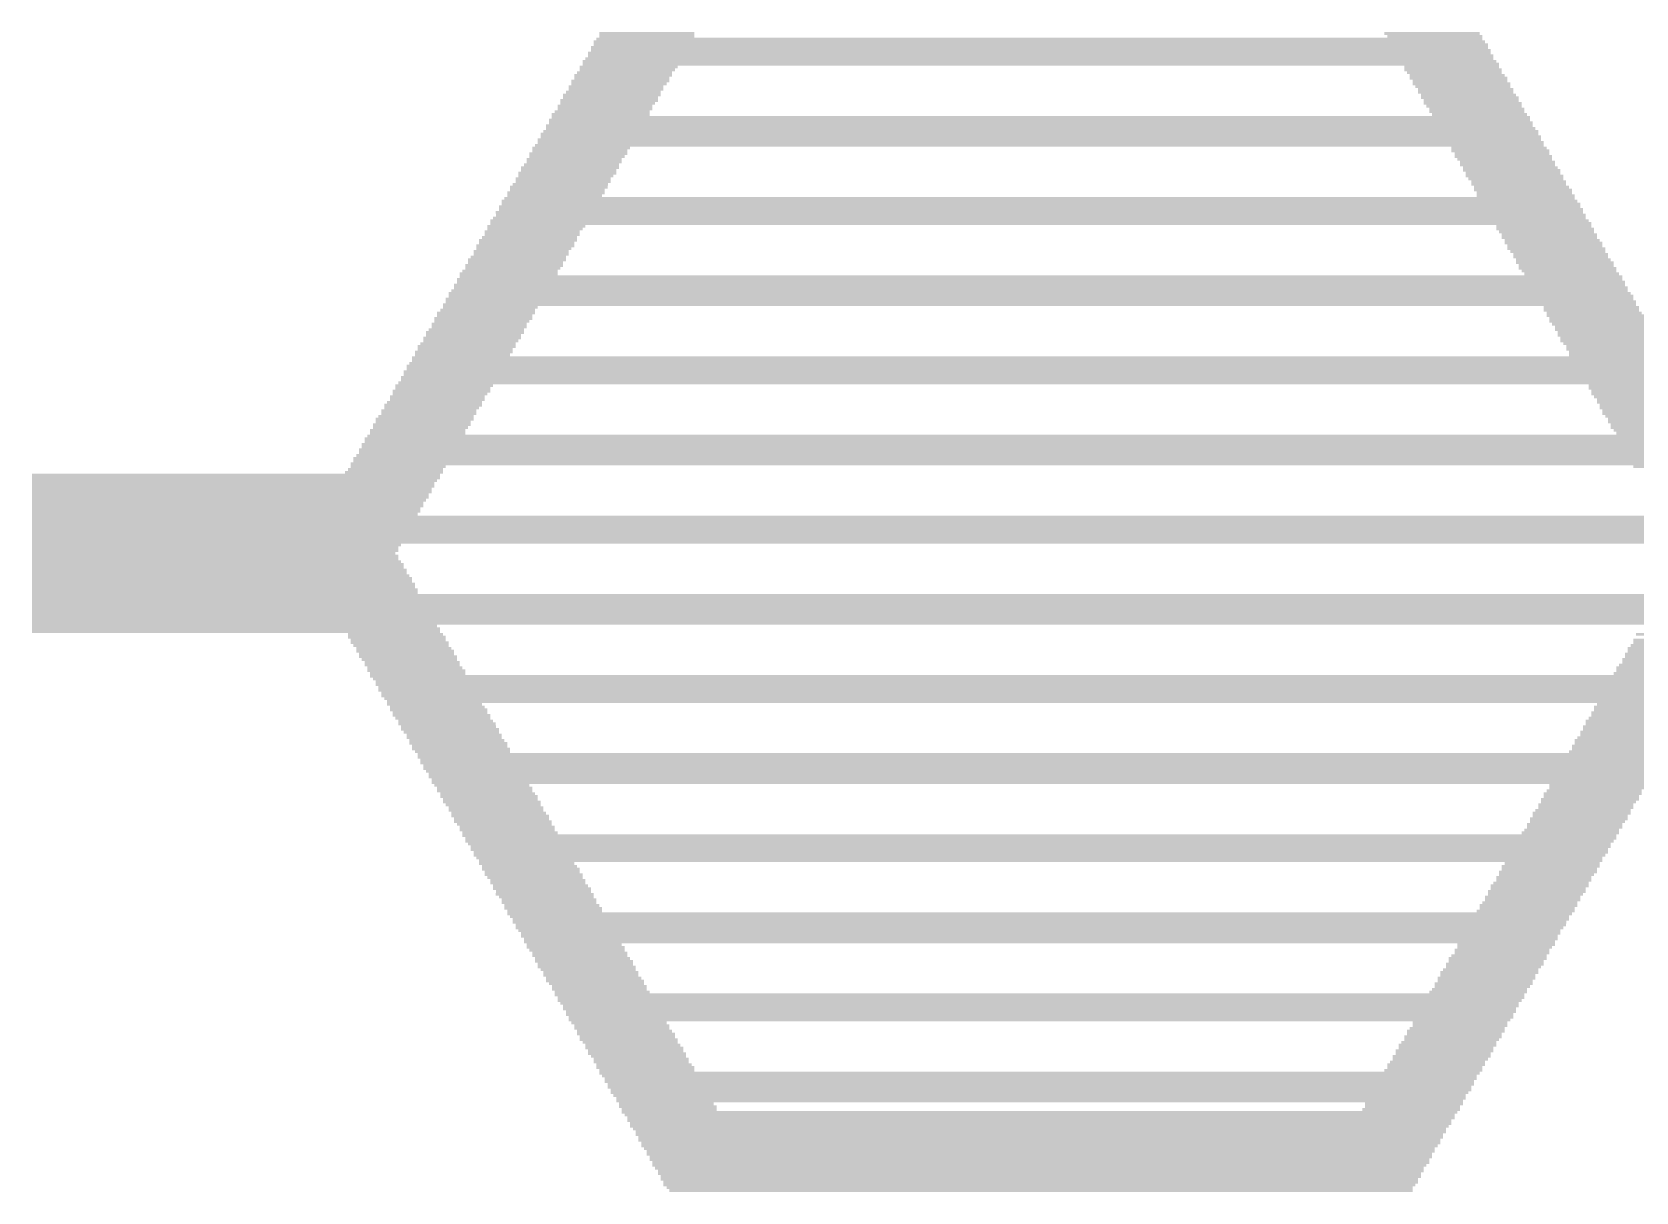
# Model space of a CAD drawing. Extents: x -51 to 50, y -27 to 29.
# Drawn here: x -50.79 to -38.64, y -6.32 to 2.47 of the extents above; entities that cross this region are included whole.
import ezdxf

# ---------------------------------------------------------------- set-up
doc = ezdxf.new("R2010")
doc.units = 0
doc.layers.add('201', color=6, linetype='CONTINUOUS')

# ---------------------------------------------------------------- blocks, each defined once
blk = doc.blocks.new('RECT')
blk.add_solid([(-0.5, -0.5), (0.5, -0.5), (-0.5, 0.5), (0.5, 0.5)])

msp = doc.modelspace()

# ---------------------------------------------------------------- block references
at = {"layer": '201', "rotation": 180}
for p, xscale, yscale in [((-46.1328, 2.4553), 0.7188, 0.0211), ((-46.1328, 2.4342), 0.7188, 0.0211), ((-40.1853, 2.4553), 0.7214, 0.0211), ((-40.1638, 2.4342), 0.7188, 0.0211), ((-43.1597, 2.3072), 6.8377, 0.0211), ((-43.1483, 2.3283), 6.8148, 0.0211), ((-43.1584, 2.3495), 6.7945, 0.0213), ((-43.1597, 2.3918), 6.7513, 0.0211), ((-43.1483, 2.3707), 6.7742, 0.0211), ((-43.1597, 2.413), 6.7107, 0.0213), ((-46.2712, 2.2013), 0.7417, 0.0211), ((-46.2813, 2.1802), 0.7214, 0.0211), ((-43.1483, 2.2225), 6.9418, 0.0213), ((-43.1584, 2.2437), 6.9215, 0.0211), ((-43.1597, 2.2648), 6.8783, 0.0211), ((-43.1495, 2.286), 6.858, 0.0213), ((-40.0368, 2.2013), 0.7188, 0.0211), ((-40.0266, 2.1802), 0.7391, 0.0211), ((-46.3347, 2.0955), 0.7417, 0.0213), ((-46.3448, 2.0743), 0.7214, 0.0211), ((-46.3233, 2.1167), 0.7188, 0.0211), ((-46.3131, 2.1378), 0.7391, 0.0211), ((-46.3029, 2.159), 0.7188, 0.0213), ((-40.0164, 2.159), 0.7188, 0.0213), ((-39.9948, 2.1378), 0.7214, 0.0211), ((-39.9847, 2.1167), 0.7417, 0.0211), ((-39.9733, 2.0955), 0.7188, 0.0213), ((-39.9631, 2.0743), 0.7391, 0.0211), ((-46.4185, 1.9473), 0.7417, 0.0211), ((-46.3982, 1.9897), 0.7417, 0.0211), ((-46.4083, 1.9685), 0.7214, 0.0213), ((-46.3867, 2.0108), 0.7188, 0.0211), ((-46.3664, 2.0532), 0.7188, 0.0211), ((-46.3664, 2.032), 0.7188, 0.0213), ((-39.9529, 2.0532), 0.7188, 0.0211), ((-39.9313, 2.032), 0.7214, 0.0213), ((-39.9313, 2.0108), 0.7214, 0.0211), ((-39.9098, 1.9897), 0.7188, 0.0211), ((-39.8996, 1.9685), 0.7391, 0.0213), ((-39.8894, 1.9473), 0.7188, 0.0211), ((-43.1483, 1.8203), 7.4092, 0.0211), ((-46.482, 1.8415), 0.7417, 0.0213), ((-46.4718, 1.8627), 0.7214, 0.0211), ((-46.4503, 1.905), 0.7188, 0.0213), ((-46.4503, 1.8838), 0.7188, 0.0211), ((-46.4299, 1.9262), 0.7188, 0.0211), ((-39.878, 1.9262), 0.7417, 0.0211), ((-39.8678, 1.905), 0.7214, 0.0213), ((-39.8463, 1.8838), 0.7188, 0.0211), ((-39.8463, 1.8627), 0.7188, 0.0211), ((-39.8259, 1.8415), 0.7188, 0.0213), ((-43.1584, 1.6933), 7.5565, 0.0211), ((-43.1483, 1.7145), 7.5362, 0.0213), ((-43.1597, 1.7568), 7.4727, 0.0211), ((-43.1495, 1.7357), 7.493, 0.0211), ((-43.1584, 1.7992), 7.4295, 0.0211), ((-43.1483, 1.778), 7.4498, 0.0213), ((-46.6306, 1.5875), 0.7391, 0.0213), ((-43.1597, 1.6087), 7.6403, 0.0211), ((-43.1597, 1.651), 7.5997, 0.0213), ((-43.1495, 1.6298), 7.62, 0.0211), ((-43.1483, 1.6722), 7.5768, 0.0211), ((-39.6773, 1.5875), 0.7214, 0.0213), ((-46.7043, 1.4605), 0.7188, 0.0213), ((-46.6839, 1.5028), 0.7188, 0.0211), ((-46.6839, 1.4817), 0.7188, 0.0211), ((-46.6522, 1.5452), 0.7417, 0.0211), ((-46.6623, 1.524), 0.7214, 0.0213), ((-46.6408, 1.5663), 0.7188, 0.0211), ((-39.6672, 1.5663), 0.7417, 0.0211), ((-39.6558, 1.5452), 0.7188, 0.0211), ((-39.6456, 1.524), 0.7391, 0.0213), ((-39.6354, 1.5028), 0.7188, 0.0211), ((-39.6138, 1.4817), 0.7214, 0.0211), ((-39.6138, 1.4605), 0.7214, 0.0213), ((-46.7677, 1.3547), 0.7188, 0.0211), ((-46.7677, 1.3335), 0.7188, 0.0213), ((-46.736, 1.397), 0.7417, 0.0213), ((-46.7474, 1.3758), 0.7188, 0.0211), ((-46.7157, 1.4393), 0.7417, 0.0211), ((-46.7258, 1.4182), 0.7214, 0.0211), ((-39.5922, 1.4393), 0.7188, 0.0211), ((-39.5821, 1.4182), 0.7391, 0.0211), ((-39.5719, 1.397), 0.7188, 0.0213), ((-39.5605, 1.3758), 0.7417, 0.0211), ((-39.5503, 1.3547), 0.7214, 0.0211), ((-39.5288, 1.3335), 0.7188, 0.0213), ((-43.1597, 1.2065), 8.1077, 0.0213), ((-46.8313, 1.2277), 0.7188, 0.0211), ((-46.8211, 1.2488), 0.7391, 0.0211), ((-46.7995, 1.2912), 0.7417, 0.0211), ((-46.8109, 1.27), 0.7188, 0.0213), ((-46.7893, 1.3123), 0.7214, 0.0211), ((-39.5288, 1.3123), 0.7188, 0.0211), ((-39.5084, 1.2912), 0.7188, 0.0211), ((-39.497, 1.27), 0.7417, 0.0213), ((-39.4868, 1.2488), 0.7214, 0.0211), ((-39.4767, 1.2277), 0.7417, 0.0211), ((-43.1597, 1.1007), 8.2347, 0.0211), ((-43.1584, 1.143), 8.1915, 0.0213), ((-43.1483, 1.1218), 8.2118, 0.0211), ((-43.1597, 1.1853), 8.1483, 0.0211), ((-43.1483, 1.1642), 8.1712, 0.0211), ((-46.9697, 0.9948), 0.7417, 0.0211), ((-46.9798, 0.9737), 0.7214, 0.0211), ((-43.1584, 1.0372), 8.3185, 0.0211), ((-43.1483, 1.016), 8.3388, 0.0213), ((-43.1597, 1.0583), 8.2753, 0.0211), ((-43.1495, 1.0795), 8.255, 0.0213), ((-39.3383, 0.9948), 0.7188, 0.0211), ((-39.3281, 0.9737), 0.7391, 0.0211), ((-47.0535, 0.8467), 0.7417, 0.0211), ((-47.0332, 0.889), 0.7417, 0.0213), ((-47.0433, 0.8678), 0.7214, 0.0211), ((-47.0218, 0.9102), 0.7188, 0.0211), ((-47.0014, 0.9525), 0.7188, 0.0213), ((-47.0014, 0.9313), 0.7188, 0.0211), ((-39.3179, 0.9525), 0.7188, 0.0213), ((-39.2963, 0.9313), 0.7214, 0.0211), ((-39.2963, 0.9102), 0.7214, 0.0211), ((-39.2748, 0.889), 0.7188, 0.0213), ((-39.2646, 0.8678), 0.7391, 0.0211), ((-39.2544, 0.8467), 0.7188, 0.0211), ((-47.117, 0.7408), 0.7417, 0.0211), ((-47.1284, 0.7197), 0.7188, 0.0211), ((-47.1068, 0.762), 0.7214, 0.0213), ((-47.0853, 0.8043), 0.7188, 0.0211), ((-47.0853, 0.7832), 0.7188, 0.0211), ((-47.0649, 0.8255), 0.7188, 0.0213), ((-39.243, 0.8255), 0.7417, 0.0213), ((-39.2328, 0.8043), 0.7214, 0.0211), ((-39.2112, 0.7832), 0.7188, 0.0211), ((-39.2112, 0.762), 0.7188, 0.0213), ((-39.1909, 0.7408), 0.7188, 0.0211), ((-39.1795, 0.7197), 0.7417, 0.0211), ((-43.1483, 0.6138), 8.8062, 0.0211), ((-47.1805, 0.635), 0.7417, 0.0213), ((-47.1703, 0.6562), 0.7214, 0.0211), ((-47.1386, 0.6985), 0.7391, 0.0213), ((-47.1487, 0.6773), 0.7188, 0.0211), ((-39.1693, 0.6985), 0.7214, 0.0213), ((-39.1592, 0.6773), 0.7417, 0.0211), ((-39.1478, 0.6562), 0.7188, 0.0211), ((-39.1274, 0.635), 0.7188, 0.0213), ((-43.1584, 0.4868), 8.9535, 0.0211), ((-43.1597, 0.508), 8.9103, 0.0213), ((-43.1597, 0.5503), 8.8697, 0.0211), ((-43.1495, 0.5292), 8.89, 0.0211), ((-43.1483, 0.5715), 8.8468, 0.0213), ((-43.1584, 0.5927), 8.8265, 0.0211), ((-47.3392, 0.3598), 0.7188, 0.0211), ((-43.1597, 0.4022), 9.0373, 0.0211), ((-47.3189, 0.381), 0.7188, 0.0213), ((-43.1597, 0.4445), 8.9967, 0.0213), ((-43.1495, 0.4233), 9.017, 0.0211), ((-43.1483, 0.4657), 8.9738, 0.0211), ((-38.9788, 0.381), 0.7214, 0.0213), ((-38.9788, 0.3598), 0.7214, 0.0211), ((-47.4028, 0.254), 0.7188, 0.0213), ((-47.4028, 0.2328), 0.7188, 0.0211), ((-47.371, 0.2963), 0.7417, 0.0211), ((-47.3824, 0.2752), 0.7188, 0.0211), ((-47.3507, 0.3387), 0.7417, 0.0211), ((-47.3608, 0.3175), 0.7214, 0.0213), ((-38.9573, 0.3387), 0.7188, 0.0211), ((-38.9471, 0.3175), 0.7391, 0.0213), ((-38.9369, 0.2963), 0.7188, 0.0211), ((-38.9255, 0.2752), 0.7417, 0.0211), ((-38.9153, 0.254), 0.7214, 0.0213), ((-38.8938, 0.2328), 0.7188, 0.0211), ((-47.4663, 0.127), 0.7188, 0.0213), ((-47.4561, 0.1482), 0.7391, 0.0211), ((-47.4345, 0.1905), 0.7417, 0.0213), ((-47.4459, 0.1693), 0.7188, 0.0211), ((-47.4243, 0.2117), 0.7214, 0.0211), ((-38.8938, 0.2117), 0.7188, 0.0211), ((-38.8734, 0.1905), 0.7188, 0.0213), ((-38.862, 0.1693), 0.7417, 0.0211), ((-38.8417, 0.127), 0.7417, 0.0213), ((-38.8518, 0.1482), 0.7214, 0.0211), ((-43.1597, 0), 9.5047, 0.0213), ((-47.5196, 0.0423), 0.7391, 0.0211), ((-47.5297, 0.0212), 0.7188, 0.0211), ((-47.498, 0.0847), 0.7417, 0.0211), ((-47.5094, 0.0635), 0.7188, 0.0213), ((-47.4878, 0.1058), 0.7214, 0.0211), ((-38.8302, 0.1058), 0.7188, 0.0211), ((-38.8099, 0.0847), 0.7188, 0.0211), ((-38.7985, 0.0635), 0.7417, 0.0213), ((-38.7883, 0.0423), 0.7214, 0.0211), ((-38.7782, 0.0212), 0.7417, 0.0211), ((-43.1597, -0.1058), 9.6317, 0.0211), ((-43.1495, -0.127), 9.652, 0.0213), ((-43.1483, -0.0847), 9.6088, 0.0211), ((-43.1584, -0.0635), 9.5885, 0.0213), ((-43.1597, -0.0423), 9.5453, 0.0211), ((-43.1495, -0.0212), 9.525, 0.0211), ((-47.6682, -0.2117), 0.7417, 0.0211), ((-47.6783, -0.2328), 0.7214, 0.0211), ((-43.1584, -0.1905), 9.7155, 0.0213), ((-43.1597, -0.1482), 9.6723, 0.0211), ((-43.1483, -0.1693), 9.6952, 0.0211), ((-38.6296, -0.2328), 0.7391, 0.0211), ((-38.6397, -0.2117), 0.7188, 0.0211), ((-47.752, -0.3598), 0.7417, 0.0211), ((-47.7418, -0.3387), 0.7214, 0.0211), ((-47.7203, -0.2963), 0.7188, 0.0211), ((-47.7203, -0.3175), 0.7188, 0.0213), ((-47.6885, -0.254), 0.7417, 0.0213), ((-47.6999, -0.2752), 0.7188, 0.0211), ((-38.6194, -0.254), 0.7188, 0.0213), ((-38.608, -0.2752), 0.7417, 0.0211), ((-38.5978, -0.2963), 0.7214, 0.0211), ((-38.5763, -0.3175), 0.7188, 0.0213), ((-38.5661, -0.3387), 0.7391, 0.0211), ((-38.5559, -0.3598), 0.7188, 0.0211), ((-47.8155, -0.4657), 0.7417, 0.0211), ((-47.8269, -0.4868), 0.7188, 0.0211), ((-47.8053, -0.4445), 0.7214, 0.0213), ((-47.7838, -0.4022), 0.7188, 0.0211), ((-47.7838, -0.4233), 0.7188, 0.0211), ((-47.7634, -0.381), 0.7188, 0.0213), ((-38.5445, -0.381), 0.7417, 0.0213), ((-38.5343, -0.4022), 0.7214, 0.0211), ((-38.5242, -0.4233), 0.7417, 0.0211), ((-38.5128, -0.4445), 0.7188, 0.0213), ((-38.4924, -0.4657), 0.7188, 0.0211), ((-38.481, -0.4868), 0.7417, 0.0211), ((-43.1584, -0.6138), 10.2235, 0.0211), ((-43.1597, -0.5927), 10.1803, 0.0211), ((-47.8688, -0.5503), 0.7214, 0.0211), ((-47.8688, -0.5715), 0.7214, 0.0213), ((-47.8473, -0.5292), 0.7188, 0.0211), ((-47.8371, -0.508), 0.7391, 0.0213), ((-38.4607, -0.5292), 0.7417, 0.0211), ((-38.4708, -0.508), 0.7214, 0.0213), ((-38.4492, -0.5503), 0.7188, 0.0211), ((-38.4289, -0.5715), 0.7188, 0.0213), ((-43.1483, -0.7197), 10.3302, 0.0211), ((-43.1597, -0.6985), 10.3073, 0.0213), ((-43.1597, -0.6562), 10.2667, 0.0211), ((-43.1495, -0.6773), 10.287, 0.0211), ((-43.1483, -0.635), 10.2438, 0.0213), ((-48.0378, -0.8467), 0.7188, 0.0211), ((-43.1597, -0.8043), 10.4343, 0.0211), ((-48.0174, -0.8255), 0.7188, 0.0213), ((-43.1597, -0.762), 10.3937, 0.0213), ((-43.1495, -0.7832), 10.414, 0.0211), ((-43.1584, -0.7408), 10.3505, 0.0211), ((-38.2905, -0.8255), 0.7417, 0.0213), ((-49.2443, -0.889), 3.0912, 0.0213), ((-49.2443, -0.9102), 3.0912, 0.0211), ((-49.2557, -0.9313), 3.0683, 0.0211), ((-49.2658, -0.9525), 3.048, 0.0213), ((-49.2658, -0.9737), 3.048, 0.0211), ((-48.0492, -0.8678), 0.7417, 0.0211), ((-49.276, -0.9948), 3.0277, 0.0211), ((-49.276, -1.016), 3.0277, 0.0213), ((-49.2976, -1.0795), 2.9845, 0.0213), ((-49.3078, -1.1007), 2.9642, 0.0211), ((-49.2874, -1.0372), 3.0048, 0.0211), ((-49.2874, -1.0583), 3.0048, 0.0211), ((-49.3078, -1.1218), 2.9642, 0.0211), ((-49.3192, -1.143), 2.9413, 0.0213), ((-49.3192, -1.1642), 2.9413, 0.0211), ((-49.3293, -1.1853), 2.921, 0.0211), ((-44.2493, -1.2065), 13.081, 0.0213), ((-44.2278, -1.27), 13.1242, 0.0213), ((-44.2278, -1.2912), 13.1242, 0.0211), ((-44.2176, -1.3123), 13.1445, 0.0211), ((-44.2392, -1.2277), 13.1013, 0.0211), ((-44.2392, -1.2488), 13.1013, 0.0211), ((-44.2074, -1.3335), 13.1648, 0.0213), ((-44.196, -1.3758), 13.1877, 0.0211), ((-44.196, -1.397), 13.1877, 0.0213), ((-49.403, -1.4393), 2.7737, 0.0211), ((-49.403, -1.4605), 2.7737, 0.0213), ((-44.2074, -1.3547), 13.1648, 0.0211), ((-49.3928, -1.4182), 2.794, 0.0211), ((-49.403, -1.5028), 2.7737, 0.0211), ((-49.403, -1.524), 2.7737, 0.0213), ((-49.3827, -1.5663), 2.8143, 0.0211), ((-49.3827, -1.5875), 2.8143, 0.0213), ((-49.4144, -1.4817), 2.7508, 0.0211), ((-49.3928, -1.5452), 2.794, 0.0211), ((-49.3713, -1.6087), 2.8372, 0.0211), ((-49.3713, -1.6298), 2.8372, 0.0211), ((-49.3611, -1.651), 2.8575, 0.0213), ((-49.3509, -1.6722), 2.8778, 0.0211), ((-49.3509, -1.6933), 2.8778, 0.0211), ((-49.3395, -1.7145), 2.9007, 0.0213), ((-49.3395, -1.7357), 2.9007, 0.0211), ((-44.2595, -1.7992), 13.0607, 0.0211), ((-49.3293, -1.7568), 2.921, 0.0211), ((-49.3293, -1.778), 2.921, 0.0213), ((-44.2709, -1.8203), 13.0378, 0.0211), ((-44.2811, -1.8627), 13.0175, 0.0211), ((-44.2913, -1.8838), 12.9972, 0.0211), ((-44.2913, -1.905), 12.9972, 0.0213), ((-44.3027, -1.9262), 12.9743, 0.0211), ((-44.3027, -1.9473), 12.9743, 0.0211), ((-44.2709, -1.8415), 13.0378, 0.0213), ((-44.323, -2.0108), 12.9337, 0.0211), ((-49.2443, -2.0532), 3.0912, 0.0211), ((-49.2443, -2.0743), 3.0912, 0.0211), ((-44.3128, -1.9685), 12.954, 0.0213), ((-44.3128, -1.9897), 12.954, 0.0211), ((-49.2557, -2.032), 3.0683, 0.0213), ((-48.0378, -2.0955), 0.7188, 0.0213), ((-48.0276, -2.1167), 0.7391, 0.0211), ((-48.0174, -2.1378), 0.7188, 0.0211), ((-48.006, -2.159), 0.7417, 0.0213), ((-47.9958, -2.1802), 0.7214, 0.0211), ((-38.3223, -2.1802), 0.7188, 0.0211), ((-38.2905, -2.1378), 0.7417, 0.0211), ((-38.3019, -2.159), 0.7188, 0.0213), ((-38.2702, -2.0955), 0.7417, 0.0213), ((-47.9743, -2.2013), 0.7188, 0.0211), ((-47.9641, -2.2225), 0.7391, 0.0213), ((-47.9539, -2.2437), 0.7188, 0.0211), ((-47.9425, -2.2648), 0.7417, 0.0211), ((-47.9323, -2.286), 0.7214, 0.0213), ((-47.9108, -2.3072), 0.7188, 0.0211), ((-38.3858, -2.286), 0.7188, 0.0213), ((-38.3858, -2.3072), 0.7188, 0.0211), ((-38.354, -2.2437), 0.7417, 0.0211), ((-38.3654, -2.2648), 0.7188, 0.0211), ((-38.3337, -2.2013), 0.7417, 0.0211), ((-38.3438, -2.2225), 0.7214, 0.0213), ((-47.9108, -2.3283), 0.7188, 0.0211), ((-47.8904, -2.3495), 0.7188, 0.0213), ((-47.879, -2.3707), 0.7417, 0.0211), ((-43.1597, -2.413), 10.1397, 0.0213), ((-47.8688, -2.3918), 0.7214, 0.0211), ((-43.1584, -2.4342), 10.0965, 0.0211), ((-38.4391, -2.3918), 0.7391, 0.0211), ((-38.4175, -2.3495), 0.7417, 0.0213), ((-38.4289, -2.3707), 0.7188, 0.0211), ((-38.4073, -2.3283), 0.7214, 0.0211), ((-43.1483, -2.4553), 10.0762, 0.0211), ((-43.1597, -2.4765), 10.0533, 0.0213), ((-43.1495, -2.4977), 10.033, 0.0211), ((-43.1597, -2.5188), 10.0127, 0.0211), ((-43.1483, -2.54), 9.9898, 0.0213), ((-43.1584, -2.5612), 9.9695, 0.0211), ((-43.1597, -2.5823), 9.9263, 0.0211), ((-43.1495, -2.6035), 9.906, 0.0213), ((-47.7418, -2.6247), 0.7214, 0.0211), ((-47.7203, -2.6458), 0.7188, 0.0211), ((-47.7101, -2.667), 0.7391, 0.0213), ((-38.5877, -2.6458), 0.7417, 0.0211), ((-38.5978, -2.667), 0.7214, 0.0213), ((-38.5763, -2.6247), 0.7188, 0.0211), ((-47.6999, -2.6882), 0.7188, 0.0211), ((-47.6885, -2.7093), 0.7417, 0.0211), ((-47.6783, -2.7305), 0.7214, 0.0213), ((-47.6568, -2.7517), 0.7188, 0.0211), ((-47.6466, -2.7728), 0.7391, 0.0211), ((-47.6364, -2.794), 0.7188, 0.0213), ((-38.6715, -2.794), 0.7417, 0.0213), ((-38.6512, -2.7517), 0.7417, 0.0211), ((-38.6613, -2.7728), 0.7214, 0.0211), ((-38.6397, -2.7305), 0.7188, 0.0213), ((-38.608, -2.6882), 0.7417, 0.0211), ((-38.6194, -2.7093), 0.7188, 0.0211), ((-47.625, -2.8152), 0.7417, 0.0211), ((-47.6148, -2.8363), 0.7214, 0.0211), ((-47.5933, -2.8575), 0.7188, 0.0213), ((-47.5933, -2.8787), 0.7188, 0.0211), ((-47.5729, -2.8998), 0.7188, 0.0211), ((-47.5615, -2.921), 0.7417, 0.0213), ((-38.735, -2.8998), 0.7417, 0.0211), ((-38.7464, -2.921), 0.7188, 0.0213), ((-38.7248, -2.8787), 0.7214, 0.0211), ((-38.7033, -2.8363), 0.7188, 0.0211), ((-38.7033, -2.8575), 0.7188, 0.0213), ((-38.6829, -2.8152), 0.7188, 0.0211), ((-47.5412, -2.9633), 0.7417, 0.0211), ((-47.5513, -2.9422), 0.7214, 0.0211), ((-47.5297, -2.9845), 0.7188, 0.0213), ((-43.1483, -3.0057), 9.4412, 0.0211), ((-43.1597, -3.0268), 9.4183, 0.0211), ((-38.7883, -2.9845), 0.7214, 0.0213), ((-38.7668, -2.9633), 0.7188, 0.0211), ((-38.7566, -2.9422), 0.7391, 0.0211), ((-43.1597, -3.0692), 9.3777, 0.0211), ((-43.1495, -3.048), 9.398, 0.0213), ((-43.1483, -3.0903), 9.3548, 0.0211), ((-43.1584, -3.1115), 9.3345, 0.0213), ((-43.1597, -3.1327), 9.2913, 0.0211), ((-43.1495, -3.1538), 9.271, 0.0211), ((-43.1597, -3.175), 9.2507, 0.0213), ((-43.1483, -3.1962), 9.2278, 0.0211), ((-43.1584, -3.2173), 9.2075, 0.0211), ((-47.3824, -3.2385), 0.7188, 0.0213), ((-47.3608, -3.2597), 0.7214, 0.0211), ((-47.3608, -3.2808), 0.7214, 0.0211), ((-38.9573, -3.2808), 0.7188, 0.0211), ((-38.9255, -3.2385), 0.7417, 0.0213), ((-38.9369, -3.2597), 0.7188, 0.0211), ((-47.3392, -3.302), 0.7188, 0.0213), ((-47.3291, -3.3232), 0.7391, 0.0211), ((-47.3189, -3.3443), 0.7188, 0.0211), ((-47.3075, -3.3655), 0.7417, 0.0213), ((-47.2973, -3.3867), 0.7214, 0.0211), ((-47.2758, -3.4078), 0.7188, 0.0211), ((-39.0207, -3.3867), 0.7188, 0.0211), ((-39.0207, -3.4078), 0.7188, 0.0211), ((-38.989, -3.3443), 0.7417, 0.0211), ((-39.0004, -3.3655), 0.7188, 0.0213), ((-38.9687, -3.302), 0.7417, 0.0213), ((-38.9788, -3.3232), 0.7214, 0.0211), ((-47.2758, -3.429), 0.7188, 0.0213), ((-47.2554, -3.4502), 0.7188, 0.0211), ((-47.244, -3.4713), 0.7417, 0.0211), ((-47.2338, -3.4925), 0.7214, 0.0213), ((-47.2237, -3.5137), 0.7417, 0.0211), ((-39.0843, -3.5137), 0.7188, 0.0211), ((-39.0741, -3.4925), 0.7391, 0.0213), ((-39.0525, -3.4502), 0.7417, 0.0211), ((-39.0639, -3.4713), 0.7188, 0.0211), ((-39.0423, -3.429), 0.7214, 0.0213), ((-47.2123, -3.5348), 0.7188, 0.0211), ((-47.1919, -3.556), 0.7188, 0.0213), ((-47.1919, -3.5772), 0.7188, 0.0211), ((-43.1597, -3.6195), 8.7427, 0.0213), ((-47.1703, -3.5983), 0.7214, 0.0211), ((-43.1483, -3.6407), 8.7198, 0.0211), ((-39.1376, -3.5983), 0.7391, 0.0211), ((-39.1274, -3.5772), 0.7188, 0.0211), ((-39.1058, -3.5348), 0.7214, 0.0211), ((-39.1058, -3.556), 0.7214, 0.0213), ((-43.1584, -3.6618), 8.6995, 0.0211), ((-43.1597, -3.683), 8.6563, 0.0213), ((-43.1597, -3.7253), 8.6157, 0.0211), ((-43.1495, -3.7042), 8.636, 0.0211), ((-43.1483, -3.7465), 8.5928, 0.0213), ((-43.1584, -3.7677), 8.5725, 0.0211), ((-43.1597, -3.7888), 8.5293, 0.0211), ((-43.1495, -3.81), 8.509, 0.0213), ((-47.0433, -3.8312), 0.7214, 0.0211), ((-47.0218, -3.8523), 0.7188, 0.0211), ((-47.0116, -3.8735), 0.7391, 0.0213), ((-47.0014, -3.8947), 0.7188, 0.0211), ((-39.3065, -3.8947), 0.7417, 0.0211), ((-39.2862, -3.8523), 0.7417, 0.0211), ((-39.2963, -3.8735), 0.7214, 0.0213), ((-39.2748, -3.8312), 0.7188, 0.0211), ((-46.99, -3.9158), 0.7417, 0.0211), ((-46.9798, -3.937), 0.7214, 0.0213), ((-46.9582, -3.9582), 0.7188, 0.0211), ((-46.9582, -3.9793), 0.7188, 0.0211), ((-46.9379, -4.0005), 0.7188, 0.0213), ((-39.37, -4.0005), 0.7417, 0.0213), ((-39.3598, -3.9793), 0.7214, 0.0211), ((-39.3383, -3.937), 0.7188, 0.0213), ((-39.3383, -3.9582), 0.7188, 0.0211), ((-39.3179, -3.9158), 0.7188, 0.0211), ((-46.9265, -4.0217), 0.7417, 0.0211), ((-46.9163, -4.0428), 0.7214, 0.0211), ((-46.9062, -4.064), 0.7417, 0.0213), ((-46.8948, -4.0852), 0.7188, 0.0211), ((-46.8744, -4.1063), 0.7188, 0.0211), ((-46.8744, -4.1275), 0.7188, 0.0213), ((-39.4449, -4.1275), 0.7188, 0.0213), ((-39.4233, -4.0852), 0.7214, 0.0211), ((-39.4233, -4.1063), 0.7214, 0.0211), ((-39.3916, -4.0428), 0.7391, 0.0211), ((-39.4017, -4.064), 0.7188, 0.0213), ((-39.3814, -4.0217), 0.7188, 0.0211), ((-46.8528, -4.1487), 0.7214, 0.0211), ((-46.8427, -4.1698), 0.7417, 0.0211), ((-46.8313, -4.191), 0.7188, 0.0213), ((-43.1584, -4.2122), 8.0645, 0.0211), ((-43.1597, -4.2333), 8.0213, 0.0211), ((-43.1495, -4.2545), 8.001, 0.0213), ((-39.4767, -4.191), 0.7417, 0.0213), ((-39.4653, -4.1698), 0.7188, 0.0211), ((-39.4551, -4.1487), 0.7391, 0.0211), ((-43.1597, -4.2757), 7.9807, 0.0211), ((-43.1483, -4.2968), 7.9578, 0.0211), ((-43.1584, -4.318), 7.9375, 0.0213), ((-43.1597, -4.3392), 7.8943, 0.0211), ((-43.1597, -4.3815), 7.8537, 0.0213), ((-43.1495, -4.3603), 7.874, 0.0211), ((-43.1483, -4.4027), 7.8308, 0.0211), ((-43.1584, -4.4238), 7.8105, 0.0211), ((-46.6839, -4.445), 0.7188, 0.0213), ((-46.6725, -4.4662), 0.7417, 0.0211), ((-46.6623, -4.4873), 0.7214, 0.0211), ((-39.6558, -4.4873), 0.7188, 0.0211), ((-39.624, -4.445), 0.7417, 0.0213), ((-39.6354, -4.4662), 0.7188, 0.0211), ((-46.6408, -4.5085), 0.7188, 0.0213), ((-46.6408, -4.5297), 0.7188, 0.0211), ((-46.6204, -4.5508), 0.7188, 0.0211), ((-46.609, -4.572), 0.7417, 0.0213), ((-46.5887, -4.6143), 0.7417, 0.0211), ((-46.5988, -4.5932), 0.7214, 0.0211), ((-39.7193, -4.6143), 0.7188, 0.0211), ((-39.7091, -4.5932), 0.7391, 0.0211), ((-39.6875, -4.5508), 0.7417, 0.0211), ((-39.6989, -4.572), 0.7188, 0.0213), ((-39.6773, -4.5297), 0.7214, 0.0211), ((-39.6558, -4.5085), 0.7188, 0.0213), ((-46.5772, -4.6355), 0.7188, 0.0213), ((-46.5569, -4.6567), 0.7188, 0.0211), ((-46.5569, -4.6778), 0.7188, 0.0211), ((-46.5353, -4.699), 0.7214, 0.0213), ((-46.5252, -4.7202), 0.7417, 0.0211), ((-46.5138, -4.7413), 0.7188, 0.0211), ((-39.7942, -4.7413), 0.7417, 0.0211), ((-39.7828, -4.7202), 0.7188, 0.0211), ((-39.7726, -4.699), 0.7391, 0.0213), ((-39.751, -4.6567), 0.7417, 0.0211), ((-39.7624, -4.6778), 0.7188, 0.0211), ((-39.7408, -4.6355), 0.7214, 0.0213), ((-46.4934, -4.7625), 0.7188, 0.0213), ((-46.4934, -4.7837), 0.7188, 0.0211), ((-46.4718, -4.8048), 0.7214, 0.0211), ((-43.1597, -4.826), 7.3457, 0.0213), ((-43.1483, -4.8472), 7.3228, 0.0211), ((-43.1584, -4.8683), 7.3025, 0.0211), ((-39.8361, -4.8048), 0.7391, 0.0211), ((-39.8259, -4.7837), 0.7188, 0.0211), ((-39.8043, -4.7625), 0.7214, 0.0213), ((-43.1597, -4.8895), 7.2593, 0.0213), ((-43.1597, -4.9318), 7.2187, 0.0211), ((-43.1495, -4.9107), 7.239, 0.0211), ((-43.1483, -4.953), 7.1958, 0.0213), ((-43.1584, -4.9742), 7.1755, 0.0211), ((-43.1483, -4.9953), 7.1552, 0.0211), ((-43.1597, -5.0165), 7.1323, 0.0213), ((-46.3448, -5.0377), 0.7214, 0.0211), ((-46.3233, -5.0588), 0.7188, 0.0211), ((-46.3233, -5.08), 0.7188, 0.0213), ((-46.3029, -5.1012), 0.7188, 0.0211), ((-40.005, -5.1012), 0.7417, 0.0211), ((-39.9948, -5.08), 0.7214, 0.0213), ((-39.9733, -5.0377), 0.7188, 0.0211), ((-39.9733, -5.0588), 0.7188, 0.0211), ((-46.2915, -5.1223), 0.7417, 0.0211), ((-46.2813, -5.1435), 0.7214, 0.0213), ((-46.2712, -5.1647), 0.7417, 0.0211), ((-46.2598, -5.1858), 0.7188, 0.0211), ((-46.2394, -5.207), 0.7188, 0.0213), ((-46.228, -5.2282), 0.7417, 0.0211), ((-40.0685, -5.207), 0.7417, 0.0213), ((-40.0799, -5.2282), 0.7188, 0.0211), ((-40.0583, -5.1858), 0.7214, 0.0211), ((-40.0368, -5.1647), 0.7188, 0.0211), ((-40.0266, -5.1435), 0.7391, 0.0213), ((-40.0164, -5.1223), 0.7188, 0.0211), ((-46.2178, -5.2493), 0.7214, 0.0211), ((-46.2077, -5.2705), 0.7417, 0.0213), ((-46.1962, -5.2917), 0.7188, 0.0211), ((-46.1759, -5.3128), 0.7188, 0.0211), ((-46.1759, -5.334), 0.7188, 0.0213), ((-46.1543, -5.3552), 0.7214, 0.0211), ((-40.1536, -5.3552), 0.7391, 0.0211), ((-40.1434, -5.334), 0.7188, 0.0213), ((-40.1117, -5.2917), 0.7417, 0.0211), ((-40.1218, -5.3128), 0.7214, 0.0211), ((-40.1003, -5.2705), 0.7188, 0.0213), ((-40.0901, -5.2493), 0.7391, 0.0211), ((-46.1442, -5.3763), 0.7417, 0.0211), ((-46.1328, -5.3975), 0.7188, 0.0213), ((-43.1584, -5.4187), 6.6675, 0.0211), ((-43.1597, -5.4398), 6.6243, 0.0211), ((-43.1495, -5.461), 6.604, 0.0213), ((-40.1752, -5.3975), 0.7417, 0.0213), ((-40.1638, -5.3763), 0.7188, 0.0211), ((-43.1597, -5.4822), 6.5837, 0.0211), ((-43.1483, -5.5033), 6.5608, 0.0211), ((-43.1584, -5.5245), 6.5405, 0.0213), ((-43.1483, -5.5457), 6.5202, 0.0211), ((-43.1597, -5.5668), 6.4973, 0.0211), ((-43.1597, -5.588), 6.4567, 0.0213), ((-43.1483, -5.6092), 6.4338, 0.0211), ((-43.1584, -5.6303), 6.4135, 0.0211), ((-45.9854, -5.6515), 0.7188, 0.0213), ((-45.974, -5.6727), 0.7417, 0.0211), ((-43.1597, -5.715), 6.3297, 0.0213), ((-45.9638, -5.6938), 0.7214, 0.0211), ((-40.3441, -5.6938), 0.7391, 0.0211), ((-40.3225, -5.6515), 0.7417, 0.0213), ((-40.3339, -5.6727), 0.7188, 0.0211), ((-43.1584, -5.7362), 6.2865, 0.0211), ((-43.1483, -5.7573), 6.2662, 0.0211), ((-43.1597, -5.7785), 6.2433, 0.0213), ((-43.1495, -5.7997), 6.223, 0.0211), ((-43.1597, -5.8208), 6.2027, 0.0211), ((-43.1584, -5.842), 6.1595, 0.0213), ((-43.1483, -5.8632), 6.1392, 0.0211), ((-43.1597, -5.8843), 6.1163, 0.0211), ((-43.1495, -5.9055), 6.096, 0.0213), ((-43.1597, -5.9267), 6.0757, 0.0211), ((-43.1483, -5.9478), 6.0528, 0.0211), ((-43.1584, -5.969), 6.0325, 0.0213), ((-43.1597, -5.9902), 5.9893, 0.0211), ((-43.1597, -6.0325), 5.9487, 0.0213), ((-43.1495, -6.0113), 5.969, 0.0211), ((-43.1483, -6.0537), 5.9258, 0.0211), ((-43.1584, -6.0748), 5.9055, 0.0211), ((-43.1483, -6.096), 5.8852, 0.0213), ((-43.1597, -6.1172), 5.8623, 0.0211), ((-43.1597, -6.1383), 5.8217, 0.0211), ((-43.1483, -6.1595), 5.7988, 0.0213), ((-43.1584, -6.1807), 5.7785, 0.0211), ((-43.1483, -6.2018), 5.7582, 0.0211), ((-43.1597, -6.223), 5.7353, 0.0213), ((-43.1495, -6.2442), 5.715, 0.0211), ((-43.1597, -6.2653), 5.6947, 0.0211), ((-43.1584, -6.2865), 5.6515, 0.0213), ((-43.1483, -6.3077), 5.6312, 0.0211)]:
    msp.add_blockref('RECT', p, dxfattribs=dict(at, xscale=xscale, yscale=yscale))

doc.saveas('drawing.dxf')
